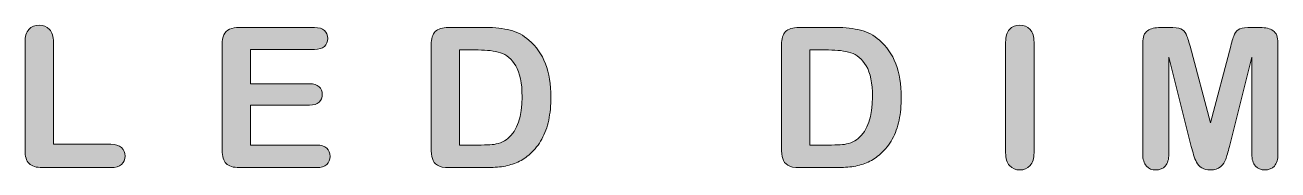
# Model space of a CAD drawing. Header units: millimetres. Extents: x -559267 to 14075, y 0 to 209897.
# Drawn here: x 908.83 to 913.85, y 139.87 to 140.45 of the extents above; entities that cross this region are included whole.
import ezdxf
from ezdxf.enums import TextEntityAlignment as Align

# ---------------------------------------------------------------- set-up
doc = ezdxf.new("R2010")
doc.units = ezdxf.units.MM
doc.layers.add('Serigraph', color=7, linetype='Continuous')
doc.layers.add('Таблицы', color=7, linetype='Continuous', lineweight=13)
doc.styles.get("Standard").update_dxf_attribs({"font": 'arial.ttf'})
doc.styles.add('Unecom', font='GOST2304A_0.ttf', dxfattribs={"height": 2.5})

# ---------------------------------------------------------------- blocks, each defined once
blk = doc.blocks.new('Dali Draiver1')
at = {"layer": 'Serigraph'}
h = blk.add_hatch(color=256, dxfattribs=at)
h.dxf.hatch_style = 2
edge = h.paths.add_edge_path()
edge.add_spline(control_points=[(-22.25, 19.934), (-22.25, 19.934), (-22.25, 18.831), (-22.25, 18.831), (-22.25, 18.831), (-21.628, 18.831), (-21.628, 18.831), (-21.579, 18.831), (-21.541, 18.819), (-21.514, 18.795), (-21.488, 18.771), (-21.474, 18.74), (-21.474, 18.704), (-21.474, 18.667), (-21.487, 18.637), (-21.513, 18.614), (-21.54, 18.59), (-21.578, 18.579), (-21.628, 18.579), (-21.628, 18.579), (-22.369, 18.579), (-22.369, 18.579), (-22.436, 18.579), (-22.484, 18.594), (-22.513, 18.623), (-22.543, 18.653), (-22.557, 18.701), (-22.557, 18.767), (-22.557, 18.767), (-22.557, 19.934), (-22.557, 19.934), (-22.557, 19.996), (-22.544, 20.042), (-22.515, 20.073), (-22.488, 20.104), (-22.451, 20.12), (-22.405, 20.12), (-22.359, 20.12), (-22.322, 20.105), (-22.293, 20.074), (-22.265, 20.043), (-22.25, 19.997), (-22.25, 19.934)], knot_values=[0, 0, 0, 0, 1, 1, 1, 2, 2, 2, 3, 3, 3, 4, 4, 4, 5, 5, 5, 6, 6, 6, 7, 7, 7, 8, 8, 8, 9, 9, 9, 10, 10, 10, 11, 11, 11, 12, 12, 12, 13, 13, 13, 14, 14, 14, 14], degree=3, periodic=0)
h = blk.add_hatch(color=256, dxfattribs=at)
h.dxf.hatch_style = 2
edge = h.paths.add_edge_path()
edge.add_spline(control_points=[(-19.427, 19.857), (-19.427, 19.857), (-20.119, 19.857), (-20.119, 19.857), (-20.119, 19.857), (-20.119, 19.485), (-20.119, 19.485), (-20.119, 19.485), (-19.482, 19.485), (-19.482, 19.485), (-19.435, 19.485), (-19.401, 19.475), (-19.377, 19.454), (-19.354, 19.433), (-19.343, 19.405), (-19.343, 19.371), (-19.343, 19.336), (-19.354, 19.308), (-19.377, 19.286), (-19.4, 19.265), (-19.435, 19.254), (-19.482, 19.254), (-19.482, 19.254), (-20.119, 19.254), (-20.119, 19.254), (-20.119, 19.254), (-20.119, 18.823), (-20.119, 18.823), (-20.119, 18.823), (-19.404, 18.823), (-19.404, 18.823), (-19.355, 18.823), (-19.319, 18.812), (-19.294, 18.789), (-19.27, 18.767), (-19.258, 18.737), (-19.258, 18.7), (-19.258, 18.664), (-19.27, 18.635), (-19.294, 18.612), (-19.319, 18.59), (-19.355, 18.579), (-19.404, 18.579), (-19.404, 18.579), (-20.238, 18.579), (-20.238, 18.579), (-20.305, 18.579), (-20.353, 18.594), (-20.382, 18.623), (-20.411, 18.653), (-20.426, 18.701), (-20.426, 18.767), (-20.426, 18.767), (-20.426, 19.906), (-20.426, 19.906), (-20.426, 19.95), (-20.419, 19.986), (-20.406, 20.014), (-20.393, 20.042), (-20.373, 20.062), (-20.345, 20.075), (-20.317, 20.088), (-20.281, 20.094), (-20.238, 20.094), (-20.238, 20.094), (-19.427, 20.094), (-19.427, 20.094), (-19.378, 20.094), (-19.342, 20.083), (-19.319, 20.061), (-19.294, 20.04), (-19.283, 20.011), (-19.283, 19.976), (-19.283, 19.94), (-19.294, 19.912), (-19.319, 19.89), (-19.342, 19.868), (-19.378, 19.857), (-19.427, 19.857)], knot_values=[0, 0, 0, 0, 1, 1, 1, 2, 2, 2, 3, 3, 3, 4, 4, 4, 5, 5, 5, 6, 6, 6, 7, 7, 7, 8, 8, 8, 9, 9, 9, 10, 10, 10, 11, 11, 11, 12, 12, 12, 13, 13, 13, 14, 14, 14, 15, 15, 15, 16, 16, 16, 17, 17, 17, 18, 18, 18, 19, 19, 19, 20, 20, 20, 21, 21, 21, 22, 22, 22, 23, 23, 23, 24, 24, 24, 25, 25, 25, 26, 26, 26, 26], degree=3, periodic=0)
h = blk.add_hatch(color=256, dxfattribs=at)
h.dxf.hatch_style = 2
edge = h.paths.add_edge_path()
edge.add_spline(control_points=[(-17.977, 20.094), (-17.977, 20.094), (-17.577, 20.094), (-17.577, 20.094), (-17.473, 20.094), (-17.384, 20.084), (-17.31, 20.065), (-17.235, 20.046), (-17.168, 20.01), (-17.107, 19.957), (-16.949, 19.822), (-16.87, 19.616), (-16.87, 19.341), (-16.87, 19.25), (-16.878, 19.167), (-16.894, 19.092), (-16.91, 19.016), (-16.935, 18.949), (-16.968, 18.888), (-17.001, 18.828), (-17.043, 18.774), (-17.095, 18.727), (-17.135, 18.69), (-17.18, 18.661), (-17.228, 18.639), (-17.276, 18.617), (-17.328, 18.601), (-17.383, 18.592), (-17.439, 18.583), (-17.502, 18.579), (-17.571, 18.579), (-17.571, 18.579), (-17.971, 18.579), (-17.971, 18.579), (-18.027, 18.579), (-18.069, 18.587), (-18.097, 18.604), (-18.126, 18.621), (-18.144, 18.645), (-18.152, 18.676), (-18.161, 18.706), (-18.165, 18.746), (-18.165, 18.795), (-18.165, 18.795), (-18.165, 19.906), (-18.165, 19.906), (-18.165, 19.972), (-18.151, 20.02), (-18.121, 20.05), (-18.091, 20.079), (-18.044, 20.094), (-17.977, 20.094)], knot_values=[0, 0, 0, 0, 1, 1, 1, 2, 2, 2, 3, 3, 3, 4, 4, 4, 5, 5, 5, 6, 6, 6, 7, 7, 7, 8, 8, 8, 9, 9, 9, 10, 10, 10, 11, 11, 11, 12, 12, 12, 13, 13, 13, 14, 14, 14, 15, 15, 15, 16, 16, 16, 17, 17, 17, 17], degree=3, periodic=0)
edge = h.paths.add_edge_path()
edge.add_spline(control_points=[(-17.859, 19.851), (-17.859, 19.851), (-17.859, 18.823), (-17.859, 18.823), (-17.859, 18.823), (-17.626, 18.823), (-17.626, 18.823), (-17.575, 18.823), (-17.535, 18.824), (-17.506, 18.827), (-17.477, 18.83), (-17.447, 18.837), (-17.416, 18.848), (-17.385, 18.859), (-17.358, 18.874), (-17.336, 18.894), (-17.233, 18.981), (-17.182, 19.13), (-17.182, 19.343), (-17.182, 19.492), (-17.204, 19.604), (-17.249, 19.679), (-17.295, 19.753), (-17.35, 19.8), (-17.416, 19.821), (-17.482, 19.841), (-17.562, 19.851), (-17.656, 19.851), (-17.656, 19.851), (-17.859, 19.851), (-17.859, 19.851)], knot_values=[0, 0, 0, 0, 1, 1, 1, 2, 2, 2, 3, 3, 3, 4, 4, 4, 5, 5, 5, 6, 6, 6, 7, 7, 7, 8, 8, 8, 9, 9, 9, 10, 10, 10, 10], degree=3, periodic=0)
h = blk.add_hatch(color=256, dxfattribs=at)
h.dxf.hatch_style = 2
edge = h.paths.add_edge_path()
edge.add_spline(control_points=[(-14.188, 20.094), (-14.188, 20.094), (-13.788, 20.094), (-13.788, 20.094), (-13.684, 20.094), (-13.595, 20.084), (-13.52, 20.065), (-13.446, 20.046), (-13.379, 20.01), (-13.318, 19.957), (-13.16, 19.822), (-13.081, 19.616), (-13.081, 19.341), (-13.081, 19.25), (-13.089, 19.167), (-13.105, 19.092), (-13.121, 19.016), (-13.145, 18.949), (-13.178, 18.888), (-13.211, 18.828), (-13.254, 18.774), (-13.305, 18.727), (-13.346, 18.69), (-13.391, 18.661), (-13.439, 18.639), (-13.487, 18.617), (-13.539, 18.601), (-13.594, 18.592), (-13.65, 18.583), (-13.712, 18.579), (-13.782, 18.579), (-13.782, 18.579), (-14.182, 18.579), (-14.182, 18.579), (-14.238, 18.579), (-14.28, 18.587), (-14.308, 18.604), (-14.336, 18.621), (-14.355, 18.645), (-14.363, 18.676), (-14.372, 18.706), (-14.376, 18.746), (-14.376, 18.795), (-14.376, 18.795), (-14.376, 19.906), (-14.376, 19.906), (-14.376, 19.972), (-14.361, 20.02), (-14.332, 20.05), (-14.302, 20.079), (-14.254, 20.094), (-14.188, 20.094)], knot_values=[0, 0, 0, 0, 1, 1, 1, 2, 2, 2, 3, 3, 3, 4, 4, 4, 5, 5, 5, 6, 6, 6, 7, 7, 7, 8, 8, 8, 9, 9, 9, 10, 10, 10, 11, 11, 11, 12, 12, 12, 13, 13, 13, 14, 14, 14, 15, 15, 15, 16, 16, 16, 17, 17, 17, 17], degree=3, periodic=0)
edge = h.paths.add_edge_path()
edge.add_spline(control_points=[(-14.069, 19.851), (-14.069, 19.851), (-14.069, 18.823), (-14.069, 18.823), (-14.069, 18.823), (-13.837, 18.823), (-13.837, 18.823), (-13.786, 18.823), (-13.746, 18.824), (-13.717, 18.827), (-13.688, 18.83), (-13.658, 18.837), (-13.627, 18.848), (-13.596, 18.859), (-13.569, 18.874), (-13.546, 18.894), (-13.444, 18.981), (-13.392, 19.13), (-13.392, 19.343), (-13.392, 19.492), (-13.415, 19.604), (-13.46, 19.679), (-13.505, 19.753), (-13.561, 19.8), (-13.627, 19.821), (-13.693, 19.841), (-13.773, 19.851), (-13.867, 19.851), (-13.867, 19.851), (-14.069, 19.851), (-14.069, 19.851)], knot_values=[0, 0, 0, 0, 1, 1, 1, 2, 2, 2, 3, 3, 3, 4, 4, 4, 5, 5, 5, 6, 6, 6, 7, 7, 7, 8, 8, 8, 9, 9, 9, 10, 10, 10, 10], degree=3, periodic=0)
h = blk.add_hatch(color=256, dxfattribs=at)
h.dxf.hatch_style = 2
edge = h.paths.add_edge_path()
edge.add_spline(control_points=[(-11.952, 18.74), (-11.952, 18.74), (-11.952, 19.934), (-11.952, 19.934), (-11.952, 19.996), (-11.938, 20.042), (-11.91, 20.073), (-11.882, 20.104), (-11.845, 20.12), (-11.8, 20.12), (-11.754, 20.12), (-11.717, 20.105), (-11.688, 20.074), (-11.66, 20.043), (-11.645, 19.997), (-11.645, 19.934), (-11.645, 19.934), (-11.645, 18.74), (-11.645, 18.74), (-11.645, 18.677), (-11.66, 18.631), (-11.688, 18.6), (-11.717, 18.569), (-11.754, 18.553), (-11.8, 18.553), (-11.844, 18.553), (-11.881, 18.569), (-11.91, 18.6), (-11.938, 18.631), (-11.952, 18.678), (-11.952, 18.74)], knot_values=[0, 0, 0, 0, 1, 1, 1, 2, 2, 2, 3, 3, 3, 4, 4, 4, 5, 5, 5, 6, 6, 6, 7, 7, 7, 8, 8, 8, 9, 9, 9, 10, 10, 10, 10], degree=3, periodic=0)
h = blk.add_hatch(color=256, dxfattribs=at)
h.dxf.hatch_style = 2
edge = h.paths.add_edge_path()
edge.add_spline(control_points=[(-9.944, 18.807), (-9.944, 18.807), (-10.187, 19.773), (-10.187, 19.773), (-10.187, 19.773), (-10.187, 18.727), (-10.187, 18.727), (-10.187, 18.669), (-10.2, 18.625), (-10.225, 18.596), (-10.251, 18.568), (-10.286, 18.553), (-10.328, 18.553), (-10.37, 18.553), (-10.403, 18.567), (-10.43, 18.596), (-10.456, 18.625), (-10.469, 18.668), (-10.469, 18.727), (-10.469, 18.727), (-10.469, 19.926), (-10.469, 19.926), (-10.469, 19.992), (-10.452, 20.036), (-10.417, 20.059), (-10.383, 20.082), (-10.336, 20.094), (-10.278, 20.094), (-10.278, 20.094), (-10.182, 20.094), (-10.182, 20.094), (-10.125, 20.094), (-10.084, 20.089), (-10.058, 20.079), (-10.032, 20.068), (-10.013, 20.05), (-10.001, 20.023), (-9.988, 19.996), (-9.974, 19.952), (-9.958, 19.891), (-9.958, 19.891), (-9.738, 19.062), (-9.738, 19.062), (-9.738, 19.062), (-9.518, 19.891), (-9.518, 19.891), (-9.502, 19.952), (-9.488, 19.996), (-9.476, 20.023), (-9.463, 20.05), (-9.444, 20.068), (-9.418, 20.079), (-9.392, 20.089), (-9.351, 20.094), (-9.294, 20.094), (-9.294, 20.094), (-9.199, 20.094), (-9.199, 20.094), (-9.14, 20.094), (-9.094, 20.082), (-9.059, 20.059), (-9.025, 20.036), (-9.007, 19.992), (-9.007, 19.926), (-9.007, 19.926), (-9.007, 18.727), (-9.007, 18.727), (-9.007, 18.669), (-9.02, 18.625), (-9.046, 18.596), (-9.072, 18.568), (-9.107, 18.553), (-9.15, 18.553), (-9.191, 18.553), (-9.224, 18.568), (-9.25, 18.596), (-9.276, 18.625), (-9.29, 18.669), (-9.29, 18.727), (-9.29, 18.727), (-9.29, 19.773), (-9.29, 19.773), (-9.29, 19.773), (-9.532, 18.807), (-9.532, 18.807), (-9.548, 18.745), (-9.561, 18.699), (-9.571, 18.669), (-9.581, 18.64), (-9.6, 18.613), (-9.626, 18.589), (-9.653, 18.565), (-9.691, 18.553), (-9.738, 18.553), (-9.774, 18.553), (-9.804, 18.561), (-9.829, 18.576), (-9.854, 18.592), (-9.873, 18.612), (-9.887, 18.636), (-9.901, 18.66), (-9.912, 18.687), (-9.919, 18.716), (-9.928, 18.745), (-9.935, 18.776), (-9.944, 18.807)], knot_values=[0, 0, 0, 0, 1, 1, 1, 2, 2, 2, 3, 3, 3, 4, 4, 4, 5, 5, 5, 6, 6, 6, 7, 7, 7, 8, 8, 8, 9, 9, 9, 10, 10, 10, 11, 11, 11, 12, 12, 12, 13, 13, 13, 14, 14, 14, 15, 15, 15, 16, 16, 16, 17, 17, 17, 18, 18, 18, 19, 19, 19, 20, 20, 20, 21, 21, 21, 22, 22, 22, 23, 23, 23, 24, 24, 24, 25, 25, 25, 26, 26, 26, 27, 27, 27, 28, 28, 28, 29, 29, 29, 30, 30, 30, 31, 31, 31, 32, 32, 32, 33, 33, 33, 34, 34, 34, 35, 35, 35, 35], degree=3, periodic=0)
at = {"layer": 'Serigraph', "lineweight": 0}
for points in [[(-22.557, 19.934), (-22.557, 19.996), (-22.544, 20.042), (-22.515, 20.073)], [(-22.293, 20.074), (-22.265, 20.043), (-22.25, 19.997), (-22.25, 19.934)], [(-20.406, 20.014), (-20.393, 20.042), (-20.373, 20.062), (-20.345, 20.075)], [(-20.345, 20.075), (-20.317, 20.088), (-20.281, 20.094), (-20.238, 20.094)], [(-20.238, 20.094), (-20.238, 20.094), (-19.427, 20.094), (-19.427, 20.094)], [(-19.427, 20.094), (-19.378, 20.094), (-19.342, 20.083), (-19.319, 20.061)], [(-18.121, 20.05), (-18.091, 20.079), (-18.044, 20.094), (-17.977, 20.094)], [(-17.977, 20.094), (-17.977, 20.094), (-17.577, 20.094), (-17.577, 20.094)], [(-17.577, 20.094), (-17.473, 20.094), (-17.384, 20.084), (-17.31, 20.065)], [(-17.31, 20.065), (-17.235, 20.046), (-17.168, 20.01), (-17.107, 19.957)], [(-14.332, 20.05), (-14.302, 20.079), (-14.254, 20.094), (-14.188, 20.094)], [(-14.188, 20.094), (-14.188, 20.094), (-13.788, 20.094), (-13.788, 20.094)], [(-13.788, 20.094), (-13.684, 20.094), (-13.595, 20.084), (-13.52, 20.065)], [(-13.52, 20.065), (-13.446, 20.046), (-13.379, 20.01), (-13.318, 19.957)], [(-11.952, 19.934), (-11.952, 19.996), (-11.938, 20.042), (-11.91, 20.073)], [(-11.688, 20.074), (-11.66, 20.043), (-11.645, 19.997), (-11.645, 19.934)], [(-10.469, 19.926), (-10.469, 19.992), (-10.452, 20.036), (-10.417, 20.059)], [(-10.417, 20.059), (-10.383, 20.082), (-10.336, 20.094), (-10.278, 20.094)], [(-10.278, 20.094), (-10.278, 20.094), (-10.182, 20.094), (-10.182, 20.094)], [(-10.182, 20.094), (-10.125, 20.094), (-10.084, 20.089), (-10.058, 20.079)], [(-10.058, 20.079), (-10.032, 20.068), (-10.013, 20.05), (-10.001, 20.023)], [(-9.476, 20.023), (-9.463, 20.05), (-9.444, 20.068), (-9.418, 20.079)], [(-9.418, 20.079), (-9.392, 20.089), (-9.351, 20.094), (-9.294, 20.094)], [(-9.294, 20.094), (-9.294, 20.094), (-9.199, 20.094), (-9.199, 20.094)], [(-9.199, 20.094), (-9.14, 20.094), (-9.094, 20.082), (-9.059, 20.059)], [(-9.059, 20.059), (-9.025, 20.036), (-9.007, 19.992), (-9.007, 19.926)], [(-22.557, 18.767), (-22.557, 18.767), (-22.557, 19.934), (-22.557, 19.934)], [(-22.25, 19.934), (-22.25, 19.934), (-22.25, 18.831), (-22.25, 18.831)], [(-20.426, 19.906), (-20.426, 19.95), (-20.419, 19.986), (-20.406, 20.014)], [(-18.165, 19.906), (-18.165, 19.972), (-18.151, 20.02), (-18.121, 20.05)], [(-14.376, 19.906), (-14.376, 19.972), (-14.361, 20.02), (-14.332, 20.05)], [(-11.952, 18.74), (-11.952, 18.74), (-11.952, 19.934), (-11.952, 19.934)], [(-11.645, 19.934), (-11.645, 19.934), (-11.645, 18.74), (-11.645, 18.74)], [(-10.469, 18.727), (-10.469, 18.727), (-10.469, 19.926), (-10.469, 19.926)], [(-10.001, 20.023), (-9.988, 19.996), (-9.974, 19.952), (-9.958, 19.891)], [(-9.518, 19.891), (-9.502, 19.952), (-9.488, 19.996), (-9.476, 20.023)], [(-9.007, 19.926), (-9.007, 19.926), (-9.007, 18.727), (-9.007, 18.727)], [(-20.426, 18.767), (-20.426, 18.767), (-20.426, 19.906), (-20.426, 19.906)], [(-19.427, 19.857), (-19.427, 19.857), (-20.119, 19.857), (-20.119, 19.857)], [(-20.119, 19.857), (-20.119, 19.857), (-20.119, 19.485), (-20.119, 19.485)], [(-19.319, 19.89), (-19.342, 19.868), (-19.378, 19.857), (-19.427, 19.857)], [(-18.165, 18.795), (-18.165, 18.795), (-18.165, 19.906), (-18.165, 19.906)], [(-17.859, 19.851), (-17.859, 19.851), (-17.859, 18.823), (-17.859, 18.823)], [(-17.656, 19.851), (-17.656, 19.851), (-17.859, 19.851), (-17.859, 19.851)], [(-17.416, 19.821), (-17.482, 19.841), (-17.562, 19.851), (-17.656, 19.851)], [(-17.249, 19.679), (-17.295, 19.753), (-17.35, 19.8), (-17.416, 19.821)], [(-14.376, 18.795), (-14.376, 18.795), (-14.376, 19.906), (-14.376, 19.906)], [(-14.069, 19.851), (-14.069, 19.851), (-14.069, 18.823), (-14.069, 18.823)], [(-13.867, 19.851), (-13.867, 19.851), (-14.069, 19.851), (-14.069, 19.851)], [(-13.627, 19.821), (-13.693, 19.841), (-13.773, 19.851), (-13.867, 19.851)], [(-13.46, 19.679), (-13.505, 19.753), (-13.561, 19.8), (-13.627, 19.821)], [(-9.958, 19.891), (-9.958, 19.891), (-9.738, 19.062), (-9.738, 19.062)], [(-9.738, 19.062), (-9.738, 19.062), (-9.518, 19.891), (-9.518, 19.891)], [(-9.944, 18.807), (-9.944, 18.807), (-10.187, 19.773), (-10.187, 19.773)], [(-10.187, 19.773), (-10.187, 19.773), (-10.187, 18.727), (-10.187, 18.727)], [(-9.29, 19.773), (-9.29, 19.773), (-9.532, 18.807), (-9.532, 18.807)], [(-9.29, 18.727), (-9.29, 18.727), (-9.29, 19.773), (-9.29, 19.773)], [(-20.119, 19.485), (-20.119, 19.485), (-19.482, 19.485), (-19.482, 19.485)], [(-19.482, 19.485), (-19.435, 19.485), (-19.401, 19.475), (-19.377, 19.454)], [(-19.482, 19.254), (-19.482, 19.254), (-20.119, 19.254), (-20.119, 19.254)], [(-20.119, 19.254), (-20.119, 19.254), (-20.119, 18.823), (-20.119, 18.823)], [(-19.377, 19.286), (-19.4, 19.265), (-19.435, 19.254), (-19.482, 19.254)], [(-16.894, 19.092), (-16.91, 19.016), (-16.935, 18.949), (-16.968, 18.888)], [(-17.506, 18.827), (-17.477, 18.83), (-17.447, 18.837), (-17.416, 18.848)], [(-17.416, 18.848), (-17.385, 18.859), (-17.358, 18.874), (-17.336, 18.894)], [(-16.968, 18.888), (-17.001, 18.828), (-17.043, 18.774), (-17.095, 18.727)], [(-13.717, 18.827), (-13.688, 18.83), (-13.658, 18.837), (-13.627, 18.848)], [(-13.627, 18.848), (-13.596, 18.859), (-13.569, 18.874), (-13.546, 18.894)], [(-13.178, 18.888), (-13.211, 18.828), (-13.254, 18.774), (-13.305, 18.727)], [(-22.513, 18.623), (-22.543, 18.653), (-22.557, 18.701), (-22.557, 18.767)], [(-22.25, 18.831), (-22.25, 18.831), (-21.628, 18.831), (-21.628, 18.831)], [(-21.628, 18.831), (-21.579, 18.831), (-21.541, 18.819), (-21.514, 18.795)], [(-20.382, 18.623), (-20.411, 18.653), (-20.426, 18.701), (-20.426, 18.767)], [(-20.119, 18.823), (-20.119, 18.823), (-19.404, 18.823), (-19.404, 18.823)], [(-19.404, 18.823), (-19.355, 18.823), (-19.319, 18.812), (-19.294, 18.789)], [(-18.152, 18.676), (-18.161, 18.706), (-18.165, 18.746), (-18.165, 18.795)], [(-17.859, 18.823), (-17.859, 18.823), (-17.626, 18.823), (-17.626, 18.823)], [(-17.626, 18.823), (-17.575, 18.823), (-17.535, 18.824), (-17.506, 18.827)], [(-17.095, 18.727), (-17.135, 18.69), (-17.18, 18.661), (-17.228, 18.639)], [(-14.363, 18.676), (-14.372, 18.706), (-14.376, 18.746), (-14.376, 18.795)], [(-14.069, 18.823), (-14.069, 18.823), (-13.837, 18.823), (-13.837, 18.823)], [(-13.837, 18.823), (-13.786, 18.823), (-13.746, 18.824), (-13.717, 18.827)], [(-13.305, 18.727), (-13.346, 18.69), (-13.391, 18.661), (-13.439, 18.639)], [(-11.91, 18.6), (-11.938, 18.631), (-11.952, 18.678), (-11.952, 18.74)], [(-11.645, 18.74), (-11.645, 18.677), (-11.66, 18.631), (-11.688, 18.6)], [(-10.43, 18.596), (-10.456, 18.625), (-10.469, 18.668), (-10.469, 18.727)], [(-10.187, 18.727), (-10.187, 18.669), (-10.2, 18.625), (-10.225, 18.596)], [(-9.919, 18.716), (-9.928, 18.745), (-9.935, 18.776), (-9.944, 18.807)], [(-9.887, 18.636), (-9.901, 18.66), (-9.912, 18.687), (-9.919, 18.716)], [(-9.532, 18.807), (-9.548, 18.745), (-9.561, 18.699), (-9.571, 18.669)], [(-9.25, 18.596), (-9.276, 18.625), (-9.29, 18.669), (-9.29, 18.727)], [(-9.007, 18.727), (-9.007, 18.669), (-9.02, 18.625), (-9.046, 18.596)], [(-22.369, 18.579), (-22.436, 18.579), (-22.484, 18.594), (-22.513, 18.623)], [(-21.628, 18.579), (-21.628, 18.579), (-22.369, 18.579), (-22.369, 18.579)], [(-21.513, 18.614), (-21.54, 18.59), (-21.578, 18.579), (-21.628, 18.579)], [(-20.238, 18.579), (-20.305, 18.579), (-20.353, 18.594), (-20.382, 18.623)], [(-19.404, 18.579), (-19.404, 18.579), (-20.238, 18.579), (-20.238, 18.579)], [(-19.294, 18.612), (-19.319, 18.59), (-19.355, 18.579), (-19.404, 18.579)], [(-18.097, 18.604), (-18.126, 18.621), (-18.144, 18.645), (-18.152, 18.676)], [(-17.971, 18.579), (-18.027, 18.579), (-18.069, 18.587), (-18.097, 18.604)], [(-17.571, 18.579), (-17.571, 18.579), (-17.971, 18.579), (-17.971, 18.579)], [(-17.383, 18.592), (-17.439, 18.583), (-17.502, 18.579), (-17.571, 18.579)], [(-17.228, 18.639), (-17.276, 18.617), (-17.328, 18.601), (-17.383, 18.592)], [(-14.308, 18.604), (-14.336, 18.621), (-14.355, 18.645), (-14.363, 18.676)], [(-14.182, 18.579), (-14.238, 18.579), (-14.28, 18.587), (-14.308, 18.604)], [(-13.782, 18.579), (-13.782, 18.579), (-14.182, 18.579), (-14.182, 18.579)], [(-13.594, 18.592), (-13.65, 18.583), (-13.712, 18.579), (-13.782, 18.579)], [(-13.439, 18.639), (-13.487, 18.617), (-13.539, 18.601), (-13.594, 18.592)], [(-9.829, 18.576), (-9.854, 18.592), (-9.873, 18.612), (-9.887, 18.636)], [(-9.571, 18.669), (-9.581, 18.64), (-9.6, 18.613), (-9.626, 18.589)]]:
    blk.add_open_spline(points, degree=3, dxfattribs=at)
for points, knots in [([(-22.515, 20.073), (-22.488, 20.104), (-22.451, 20.12), (-22.405, 20.12), (-22.359, 20.12), (-22.322, 20.105), (-22.293, 20.074)], [11, 11, 11, 11, 12, 12, 12, 13, 13, 13, 13]), ([(-19.319, 20.061), (-19.294, 20.04), (-19.283, 20.011), (-19.283, 19.976), (-19.283, 19.94), (-19.294, 19.912), (-19.319, 19.89)], [23, 23, 23, 23, 24, 24, 24, 25, 25, 25, 25]), ([(-11.91, 20.073), (-11.882, 20.104), (-11.845, 20.12), (-11.8, 20.12), (-11.754, 20.12), (-11.717, 20.105), (-11.688, 20.074)], [2, 2, 2, 2, 3, 3, 3, 4, 4, 4, 4]), ([(-17.107, 19.957), (-16.949, 19.822), (-16.87, 19.616), (-16.87, 19.341), (-16.87, 19.25), (-16.878, 19.167), (-16.894, 19.092)], [3, 3, 3, 3, 4, 4, 4, 5, 5, 5, 5]), ([(-13.318, 19.957), (-13.16, 19.822), (-13.081, 19.616), (-13.081, 19.341), (-13.081, 19.25), (-13.089, 19.167), (-13.105, 19.092), (-13.121, 19.016), (-13.145, 18.949), (-13.178, 18.888)], [3, 3, 3, 3, 4, 4, 4, 5, 5, 5, 6, 6, 6, 6]), ([(-17.336, 18.894), (-17.233, 18.981), (-17.182, 19.13), (-17.182, 19.343), (-17.182, 19.492), (-17.204, 19.604), (-17.249, 19.679)], [5, 5, 5, 5, 6, 6, 6, 7, 7, 7, 7]), ([(-13.546, 18.894), (-13.444, 18.981), (-13.392, 19.13), (-13.392, 19.343), (-13.392, 19.492), (-13.415, 19.604), (-13.46, 19.679)], [5, 5, 5, 5, 6, 6, 6, 7, 7, 7, 7]), ([(-19.377, 19.454), (-19.354, 19.433), (-19.343, 19.405), (-19.343, 19.371), (-19.343, 19.336), (-19.354, 19.308), (-19.377, 19.286)], [4, 4, 4, 4, 5, 5, 5, 6, 6, 6, 6]), ([(-21.514, 18.795), (-21.488, 18.771), (-21.474, 18.74), (-21.474, 18.704), (-21.474, 18.667), (-21.487, 18.637), (-21.513, 18.614)], [3, 3, 3, 3, 4, 4, 4, 5, 5, 5, 5]), ([(-19.294, 18.789), (-19.27, 18.767), (-19.258, 18.737), (-19.258, 18.7), (-19.258, 18.664), (-19.27, 18.635), (-19.294, 18.612)], [11, 11, 11, 11, 12, 12, 12, 13, 13, 13, 13]), ([(-11.688, 18.6), (-11.717, 18.569), (-11.754, 18.553), (-11.8, 18.553), (-11.844, 18.553), (-11.881, 18.569), (-11.91, 18.6)], [7, 7, 7, 7, 8, 8, 8, 9, 9, 9, 9]), ([(-10.225, 18.596), (-10.251, 18.568), (-10.286, 18.553), (-10.328, 18.553), (-10.37, 18.553), (-10.403, 18.567), (-10.43, 18.596)], [3, 3, 3, 3, 4, 4, 4, 5, 5, 5, 5]), ([(-9.626, 18.589), (-9.653, 18.565), (-9.691, 18.553), (-9.738, 18.553), (-9.774, 18.553), (-9.804, 18.561), (-9.829, 18.576)], [30, 30, 30, 30, 31, 31, 31, 32, 32, 32, 32]), ([(-9.046, 18.596), (-9.072, 18.568), (-9.107, 18.553), (-9.15, 18.553), (-9.191, 18.553), (-9.224, 18.568), (-9.25, 18.596)], [23, 23, 23, 23, 24, 24, 24, 25, 25, 25, 25])]:
    blk.add_open_spline(points, degree=3, knots=knots, dxfattribs=at)
at = {"style": 'Unecom'}
blk.add_attdef('№ДЕКОДЕРА', text='', height=2.5, dxfattribs=at).set_placement((0.931, 32.77), align=Align.MIDDLE_CENTER)
at = {"color": 3}
blk.add_attdef('PHYSICAL.ADD.', text='', height=2.5, dxfattribs=at).set_placement((2.558, 14.474), align=Align.CENTER)
at = {"color": 3, "flags": 2}
blk.add_attdef('REFERENCE', text='', height=2.5, dxfattribs=at).set_placement((-41.054, 3.944), align=Align.CENTER)
blk = doc.blocks.new('$RECOVER_230809152414-111111')
at = {"layer": 'Таблицы', "color": 1, "xscale": 1.482165903010609, "yscale": 1.482165903010609, "zscale": 1.482165903010609}
blk.add_blockref('Dali Draiver1', (219.876, 295.294), dxfattribs=at)

msp = doc.modelspace()

# ---------------------------------------------------------------- block references
at = {"xscale": 0.25, "yscale": 0.25, "zscale": 0.25}
msp.add_blockref('$RECOVER_230809152414-111111', (862.2166, 59.1706), dxfattribs=at)

doc.saveas('drawing.dxf')
